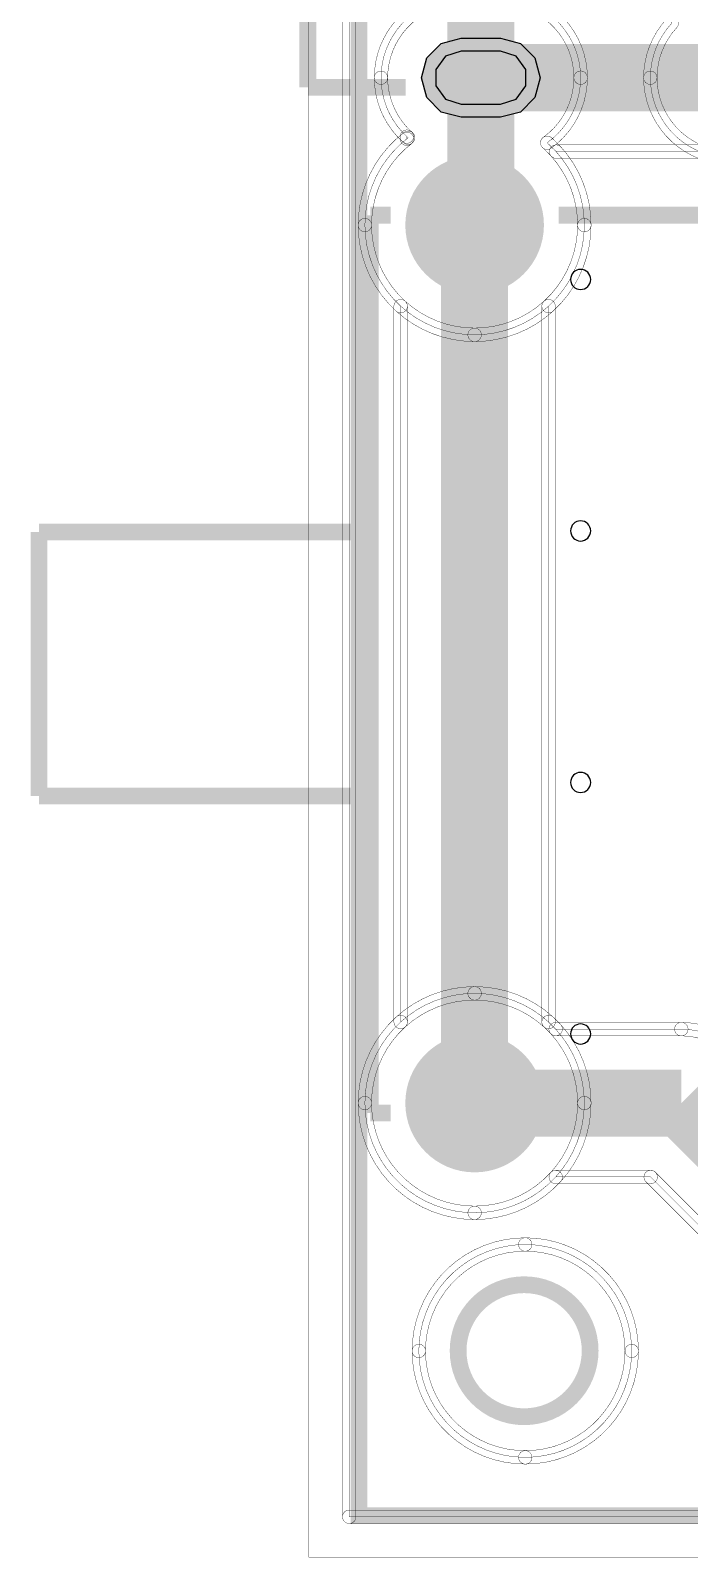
# Model space of a CAD drawing. Header units: millimetres. Extents: x -4.3 to 69.9, y 0.1 to 36.1.
# Drawn here: x -4.34 to 5.64, y 0.06 to 23.19 of the extents above; entities that cross this region are included whole.
import ezdxf

# ---------------------------------------------------------------- set-up
doc = ezdxf.new("R2010")
doc.units = ezdxf.units.MM
for name, color, linetype, true_color in [('Bottom Layer', 7, 'Continuous', 0x0000ff), ('Hole Layer', 7, 'Continuous', 0x222222), ('Top Layer', 7, 'Continuous', 0xff0000), ('Top Silkscreen Layer', 7, 'Continuous', 0xffcc00)]:
    doc.layers.add(name, color=color, linetype=linetype, true_color=true_color)

msp = doc.modelspace()

# ---------------------------------------------------------------- hatches: boundary and pattern name
at = {"layer": 'Bottom Layer'}
for points in [[(2.179, 21.872), (1.879, 21.952), (1.659, 22.172), (1.579, 22.472), (1.659, 22.772), (1.879, 22.992), (2.179, 23.072), (2.779, 23.072), (3.079, 22.992), (3.299, 22.772), (3.379, 22.472), (3.299, 22.172), (3.079, 21.952), (2.779, 21.872)], [(1.335, 20.239, 1), (3.435, 20.239, 1)], [(1.335, 6.939, 1), (3.435, 6.939, 1)]]:
    msp.add_hatch(color=256, dxfattribs=at).paths.add_polyline_path(points)
at = {"layer": 'Hole Layer'}
for points in [[(2.179, 22.872), (1.944, 22.796), (1.798, 22.596), (1.798, 22.348), (1.944, 22.148), (2.179, 22.072), (2.779, 22.072), (3.014, 22.148), (3.159, 22.348), (3.159, 22.596), (3.014, 22.796), (2.779, 22.872)], [(1.635, 20.239, 1), (3.135, 20.239, 1)], [(1.635, 6.939, 1), (3.135, 6.939, 1)]]:
    msp.add_hatch(color=256, dxfattribs=at).paths.add_polyline_path(points)
at = {"layer": 'Top Layer'}
for points in [[(2.179, 21.872), (1.879, 21.952), (1.659, 22.172), (1.579, 22.472), (1.659, 22.772), (1.879, 22.992), (2.179, 23.072), (2.779, 23.072), (3.079, 22.992), (3.299, 22.772), (3.379, 22.472), (3.299, 22.172), (3.079, 21.952), (2.779, 21.872)], [(1.335, 20.239, 1), (3.435, 20.239, 1)], [(1.335, 6.939, 1), (3.435, 6.939, 1)]]:
    msp.add_hatch(color=256, dxfattribs=at).paths.add_polyline_path(points)

# ---------------------------------------------------------------- linework, layer by layer
at = {"layer": 'Bottom Layer', "const_width": 0.00508}
msp.add_lwpolyline([(-0.127, 0.058), (69.873, 0.058), (69.873, 36.057), (-0.127, 36.057)], close=True, dxfattribs=at)
for points in [[(0.384, 35.447, -1), (0.587, 35.447), (0.587, 0.671, -1), (0.384, 0.671)], [(5.047, 22.472, 0.414214), (6.259, 21.26), (7.059, 21.26, 0.414214), (8.271, 22.472, 0.39897), (7.122, 23.682, 0.054871), (7.146, 23.897, 0.414214), (6.159, 24.884, 0.414214), (5.172, 23.897, 0.164043), (5.373, 23.299, 0.190091)], [(0.723, 20.239, 0.414214), (2.385, 18.577, 0.414214), (4.047, 20.239, 0.215313), (3.484, 21.486, 0.24205), (3.991, 22.472, 0.414214), (2.779, 23.684), (2.179, 23.684, 0.414214), (0.967, 22.472, 0.215587), (1.378, 21.562, 0.234207)], [(0.865, 22.472, -0.414214), (2.179, 23.786, -1), (2.179, 23.582, 0.414214), (1.068, 22.472, -1)], [(2.779, 23.786, -0.414214), (4.093, 22.472, -1), (3.889, 22.472, 0.414214), (2.779, 23.582, -1)], [(4.945, 22.472, -0.190091), (5.299, 23.369, -1), (5.447, 23.23, 0.190091), (5.148, 22.472, -1)], [(1.311, 21.486, -0.215587), (0.865, 22.472, -1), (1.068, 22.472, 0.215587), (1.445, 21.638, -1)], [(4.093, 22.472, -0.24205), (3.543, 21.403, -1), (3.425, 21.569, 0.24205), (3.889, 22.472, -1)], [(6.259, 21.158, -0.414214), (4.945, 22.472, -1), (5.148, 22.472, 0.414214), (6.259, 21.361, -1)], [(0.621, 20.239, -0.234207), (1.317, 21.643, -1), (1.44, 21.481, 0.234207), (0.824, 20.239, -1)], [(3.551, 21.562, -0.215313), (4.149, 20.239, -1), (3.945, 20.239, 0.215313), (3.417, 21.41, -1)], [(2.385, 18.475, -0.414214), (0.621, 20.239, -1), (0.824, 20.239, 0.414214), (2.385, 18.679, -1)], [(4.149, 20.239, -0.414214), (2.385, 18.475, -1), (2.385, 18.679, 0.414214), (3.945, 20.239, -1)], [(0.621, 6.939, -0.414214), (2.385, 8.703, -1), (2.385, 8.499, 0.414214), (0.824, 6.939, -1)], [(2.385, 5.277, 0.414214), (4.047, 6.939, 0.414214), (2.385, 8.601, 0.414214), (0.723, 6.939, 0.414214)], [(2.385, 8.703, -0.414214), (4.149, 6.939, -1), (3.945, 6.939, 0.414214), (2.385, 8.499, -1)], [(2.385, 5.175, -0.414214), (0.621, 6.939, -1), (0.824, 6.939, 0.414214), (2.385, 5.378, -1)], [(4.149, 6.939, -0.414214), (2.385, 5.175, -1), (2.385, 5.378, 0.414214), (3.945, 6.939, -1)], [(1.438, 3.184, -0.414214), (3.152, 4.898, -1), (3.152, 4.695, 0.414214), (1.641, 3.184, -1)], [(3.152, 4.898, -0.414214), (4.866, 3.184, -1), (4.663, 3.184, 0.414214), (3.152, 4.695, -1)], [(1.54, 3.184, 0.414214), (3.152, 1.572, 0.414214), (4.764, 3.184, 0.414214), (3.152, 4.796, 0.414214)], [(3.152, 1.47, -0.414214), (1.438, 3.184, -1), (1.641, 3.184, 0.414214), (3.152, 1.673, -1)], [(4.866, 3.184, -0.414214), (3.152, 1.47, -1), (3.152, 1.673, 0.414214), (4.663, 3.184, -1)], [(0.485, 0.57, -1), (0.485, 0.773), (67.018, 0.773, -1), (67.018, 0.57)]]:
    msp.add_lwpolyline(points, format="xyb", close=True, dxfattribs=at)
msp.add_lwpolyline([(67.018, 0.671), (0.485, 0.671), (0.485, 35.447)], dxfattribs=at)
at = {"layer": 'Bottom Layer'}
msp.add_lwpolyline([(2.179, 21.872), (1.879, 21.952), (1.659, 22.172), (1.579, 22.472), (1.659, 22.772), (1.879, 22.992), (2.179, 23.072), (2.779, 23.072), (3.079, 22.992), (3.299, 22.772), (3.379, 22.472), (3.299, 22.172), (3.079, 21.952), (2.779, 21.872)], close=True, dxfattribs=at)
at = {"layer": 'Hole Layer'}
msp.add_lwpolyline([(2.179, 22.872), (1.944, 22.796), (1.798, 22.596), (1.798, 22.348), (1.944, 22.148), (2.179, 22.072), (2.779, 22.072), (3.014, 22.148), (3.159, 22.348), (3.159, 22.596), (3.014, 22.796), (2.779, 22.872)], close=True, dxfattribs=at)
for points in [[(3.838, 19.416, 1), (4.143, 19.416), (4.143, 19.416, 1), (3.838, 19.416)], [(3.838, 15.606, 1), (4.143, 15.606), (4.143, 15.606, 1), (3.838, 15.606)], [(3.838, 11.796, 1), (4.143, 11.796), (4.143, 11.796, 1), (3.838, 11.796)], [(3.838, 7.986, 1), (4.143, 7.986), (4.143, 7.986, 1), (3.838, 7.986)]]:
    msp.add_lwpolyline(points, format="xyb", dxfattribs=at)
at = {"layer": 'Top Layer', "const_width": 0.00508}
msp.add_lwpolyline([(-0.127, 36.057), (-0.127, 0.058), (69.873, 0.058), (69.873, 36.057)], close=True, dxfattribs=at)
for points in [[(0.384, 35.447, -1), (0.587, 35.447), (0.587, 0.671, -1), (0.384, 0.671)], [(0.865, 22.472, -0.209917), (1.29, 23.439, -1), (1.427, 23.29, 0.209917), (1.068, 22.472, -1)], [(1.29, 21.505, -0.209917), (0.865, 22.472, -1), (1.068, 22.472, 0.209917), (1.427, 21.654, -1)], [(0.621, 20.239, -0.230289), (1.296, 21.627, -1), (1.421, 21.467, 0.230289), (0.824, 20.239, -1)], [(1.257, 21.579, -1), (1.46, 21.579), (1.46, 21.547, -1), (1.257, 21.547)], [(3.695, 21.42, -0.185434), (4.149, 20.239, -1), (3.945, 20.239, 0.185434), (3.544, 21.284, -1)], [(3.62, 21.25, -1), (3.62, 21.453), (5.796, 21.453, -1), (5.796, 21.25)], [(1.196, 18.936, -0.21087), (0.621, 20.239, -1), (0.824, 20.239, 0.21087), (1.333, 19.086, -1)], [(4.149, 20.239, -0.21087), (3.574, 18.936, -1), (3.437, 19.086, 0.21087), (3.945, 20.239, -1)], [(1.163, 19.011, -1), (1.366, 19.011), (1.366, 8.167, -1), (1.163, 8.167)], [(3.607, 8.167, -1), (3.403, 8.167), (3.403, 19.011, -1), (3.607, 19.011)], [(0.621, 6.939, -0.21087), (1.196, 8.242, -1), (1.333, 8.092, 0.21087), (0.824, 6.939, -1)], [(3.574, 8.242, -0.022955), (3.688, 8.128, -1), (3.538, 7.991, 0.022955), (3.437, 8.092, -1)], [(3.613, 7.957, -1), (3.613, 8.161), (5.516, 8.161, -1), (5.516, 7.957)], [(5.516, 8.161, -0.198912), (6.38, 7.803, -1), (6.236, 7.659, 0.198912), (5.516, 7.957, -1)], [(5.516, 7.957, -1), (5.516, 8.161), (5.516, 8.161, -1), (5.516, 7.957)], [(2.385, 5.175, -0.414214), (0.621, 6.939, -1), (0.824, 6.939, 0.414214), (2.385, 5.378, -1)], [(3.688, 5.75, -0.21087), (2.385, 5.175, -1), (2.385, 5.378, 0.21087), (3.538, 5.887, -1)], [(3.613, 5.717, -1), (3.613, 5.92), (5.052, 5.92, -1), (5.052, 5.717)], [(4.98, 5.747, -1), (5.124, 5.891), (6.126, 4.889, -1), (5.982, 4.745)], [(1.438, 3.184, -0.414214), (3.152, 4.898, -1), (3.152, 4.695, 0.414214), (1.641, 3.184, -1)], [(3.152, 4.898, -0.414214), (4.866, 3.184, -1), (4.663, 3.184, 0.414214), (3.152, 4.695, -1)], [(1.54, 3.184, 0.414214), (3.152, 1.572, 0.414214), (4.764, 3.184, 0.414214), (3.152, 4.796, 0.414214)], [(3.152, 1.47, -0.414214), (1.438, 3.184, -1), (1.641, 3.184, 0.414214), (3.152, 1.673, -1)], [(4.866, 3.184, -0.414214), (3.152, 1.47, -1), (3.152, 1.673, 0.414214), (4.663, 3.184, -1)], [(0.485, 0.57, -1), (0.485, 0.773), (22.027, 0.773, -1), (22.027, 0.57)]]:
    msp.add_lwpolyline(points, format="xyb", close=True, dxfattribs=at)
at = {"layer": 'Top Layer'}
for points, const_width in [([(22.027, 0.671), (0.485, 0.671), (0.485, 35.447)], 0.00508), ([(2.479, 22.472), (2.479, 29.774)], 1.016), ([(6.659, 22.472), (2.479, 22.472)], 1.016), ([(2.479, 22.472), (2.479, 20.333)], 1.016), ([(2.479, 20.333), (2.385, 20.239)], 1.016), ([(2.385, 20.239), (2.385, 6.939)], 1.016), ([(2.385, 6.939), (5.516, 6.939)], 1.016), ([(5.516, 6.939), (7.121, 5.334)], 1.016)]:
    msp.add_lwpolyline(points, dxfattribs=dict(at, const_width=const_width))
at = {"layer": 'Top Layer', "const_width": 0.00508}
for points in [[(1.359, 23.364, 0.209917), (0.967, 22.472, 0.209917), (1.359, 21.579), (1.359, 21.547, 0.230289), (0.723, 20.239, 0.21087), (1.265, 19.011), (1.265, 8.167, 0.21087), (0.723, 6.939, 0.414214), (2.385, 5.277, 0.21087), (3.613, 5.819), (5.052, 5.819), (6.054, 4.817)], [(6.308, 7.731, 0.198912), (5.516, 8.059), (5.516, 8.059), (3.613, 8.059, 0.022955), (3.505, 8.167), (3.505, 19.011, 0.21087), (4.047, 20.239, 0.185434), (3.62, 21.352), (5.796, 21.352, 0.098346)]]:
    msp.add_lwpolyline(points, format="xyb", dxfattribs=at)
at = {"layer": 'Top Layer'}
msp.add_lwpolyline([(2.179, 21.872), (1.879, 21.952), (1.659, 22.172), (1.579, 22.472), (1.659, 22.772), (1.879, 22.992), (2.179, 23.072), (2.779, 23.072), (3.079, 22.992), (3.299, 22.772), (3.379, 22.472), (3.299, 22.172), (3.079, 21.952), (2.779, 21.872)], close=True, dxfattribs=at)
at = {"layer": 'Top Silkscreen Layer', "const_width": 0.254}
msp.add_lwpolyline([(56.635, 35.687), (0.635, 35.687), (0.635, 0.687), (56.635, 0.687)], close=True, dxfattribs=at)
msp.add_lwpolyline([(56.635, 35.687), (0.635, 35.687), (0.635, 0.687), (56.635, 0.687)], close=True, dxfattribs=at)
for points in [[(-0.141, 22.326), (-0.141, 31.266)], [(-0.141, 22.326), (-0.141, 31.266)], [(-0.141, 22.326), (1.341, 22.326)], [(-0.141, 22.326), (1.341, 22.326)], [(3.577, 22.326), (5.441, 22.326)], [(3.577, 22.326), (5.441, 22.326)], [(0.805, 20.389), (1.113, 20.389)], [(0.805, 6.789), (0.805, 20.389)], [(0.805, 20.389), (1.113, 20.389)], [(0.805, 6.789), (0.805, 20.389)], [(3.657, 20.389), (7.105, 20.389)], [(3.657, 20.389), (7.105, 20.389)], [(-4.215, 15.589), (0.805, 15.589)], [(-4.215, 11.589), (-4.215, 15.589)], [(-4.215, 15.589), (0.805, 15.589)], [(-4.215, 11.589), (-4.215, 15.589)], [(-4.215, 11.589), (0.785, 11.589)], [(-4.215, 11.589), (0.785, 11.589)], [(0.805, 6.789), (1.113, 6.789)], [(0.805, 6.789), (1.113, 6.789)], [(3.657, 6.789), (7.105, 6.789)], [(3.657, 6.789), (7.105, 6.789)]]:
    msp.add_lwpolyline(points, dxfattribs=at)
msp.add_lwpolyline([(2.135, 3.187, 1), (4.135, 3.187, 1)], format="xyb", close=True, dxfattribs=at)
msp.add_lwpolyline([(2.135, 3.187, 1), (4.135, 3.187, 1)], format="xyb", close=True, dxfattribs=at)

doc.saveas('drawing.dxf')
